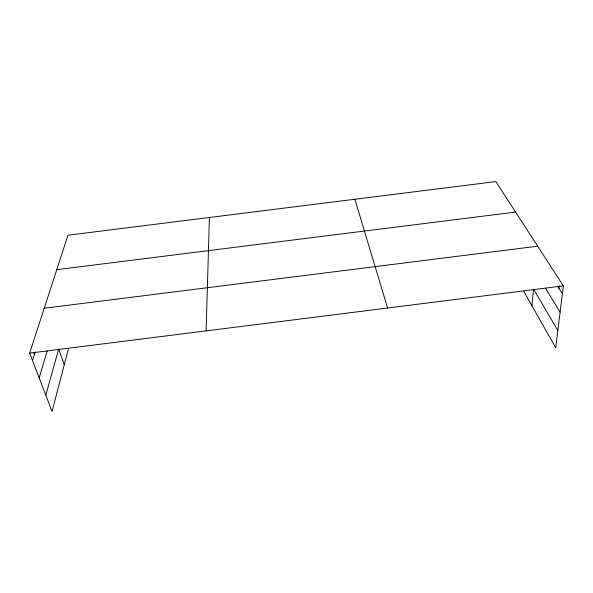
<?xml version="1.0" encoding="UTF-8"?>
<svg xmlns="http://www.w3.org/2000/svg" width="593" height="593" viewBox="0 0 593 593"><rect width="100%" height="100%" fill="white"/><g stroke="black" fill="none" stroke-linecap="round" stroke-linejoin="round"><path stroke-width="0.89" d="M206.127 330.887L209.396 217.49M531.928 305.743L533.53 289.11L557.85 330.538M558.984 288.361L559.295 285.767M68.41 348.877L52.051 411.423L29.65 353.117L67.958 235.221L495.852 181.577L563.35 285.878L555.73 347.787L523.856 291.489M45.817 395.183L58.67 348.936L64.266 364.71M39.168 377.882L47.158 350.923M32.489 360.507L35.202 351.931M56.765 269.674L515.584 212.072M44.23 308.241L537.666 246.191M29.65 353.117L563.35 285.878M557.553 286.115L562.386 293.713M545.441 288.139L560.111 312.17M33.779 352.835L34.394 354.466M354.873 199.255L387.585 308.019"/></g></svg>
